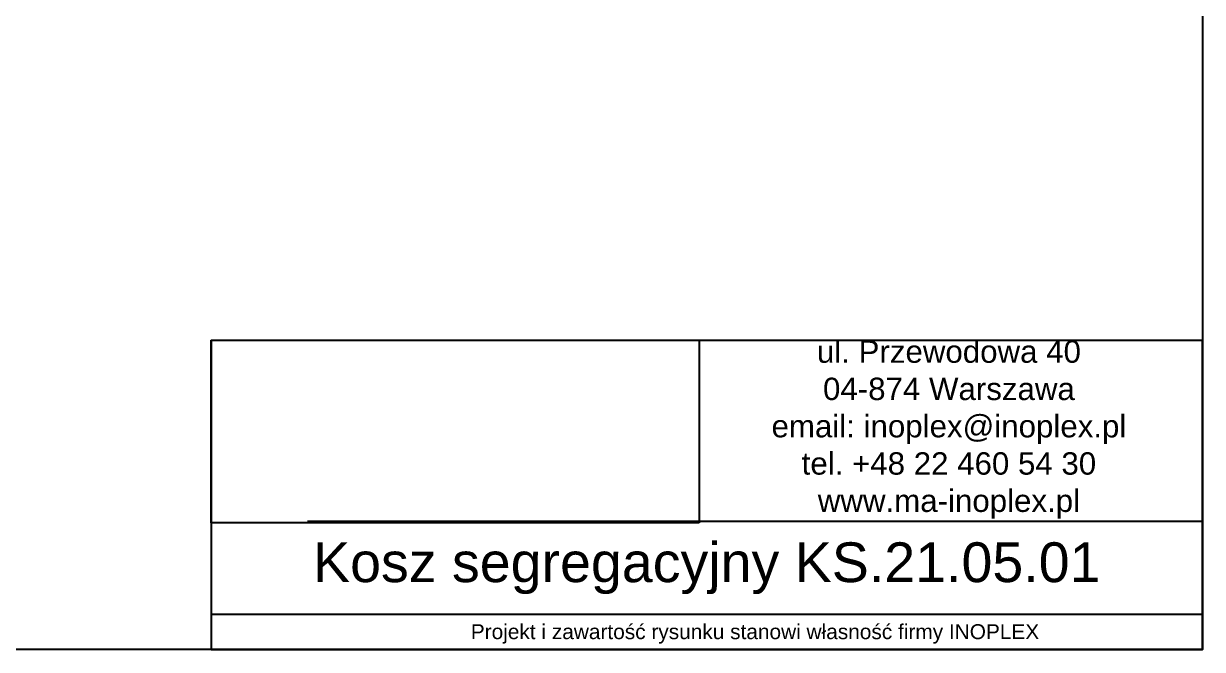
# Model space of a CAD drawing. Header units: millimetres. Extents: x 10366 to 23682, y 24552 to 29690.
# Drawn here: x 16540 to 18912, y 24555 to 25814 of the extents above; entities that cross this region are included whole.
import ezdxf

# ---------------------------------------------------------------- set-up
doc = ezdxf.new("R2010")
doc.units = ezdxf.units.MM
doc.header["$LTSCALE"] = 3
doc.styles.get("Standard").update_dxf_attribs({"font": 'arial.ttf'})
picture_1 = doc.add_image_def('image1.jpg', size_in_pixel=(1896, 709))

msp = doc.modelspace()

# ---------------------------------------------------------------- linework, layer by layer
for p, q in [((18911.6, 24812.3), (17111.5, 24812.3)), ((18911.4, 24625.6), (16917.7, 24625.6))]:
    msp.add_line(p, q)
for points in [[(15282.8, 24555.1), (15282.8, 29687.3), (18911.6, 29687.3), (18911.6, 24555.1)], [(16917.7, 24555.1), (18911.6, 24555.1), (18911.6, 25176.8), (16917.7, 25176.8)]]:
    msp.add_lwpolyline(points, close=True)

# ---------------------------------------------------------------- texts
at = {"attachment_point": 5}
for s, width, gutter_width, heights, insert, char_height in [('ul. Przewodowa 40\\P04-874 Warszawa\\Pemail: inoplex@inoplex.pl\\Ptel. +48 22 460 54 30\\Pwww.ma-inoplex.pl', 1019.877, 1, [432.7], (18401.7, 24997.4), 45), ('Kosz segregacyjny KS.21.05.01', 1993.625, 1, [0], (17914.6, 24718.4), 80), ('Projekt i zawartość rysunku stanowi własność firmy INOPLEX ', 1800.088, 12.5, [70.5], (18011.6, 24586.3), 30)]:
    msp.add_mtext_dynamic_manual_height_columns(s, width=width, gutter_width=gutter_width, heights=heights, dxfattribs=dict(at, insert=insert, char_height=char_height))

# ---------------------------------------------------------------- pictures from other files: only their frames are drawn
image = msp.add_image(picture_1, insert=(16917.7, 24809.8), size_in_units=(981.6, 367.1))
image.dxf.flags = 7

doc.saveas('drawing.dxf')
